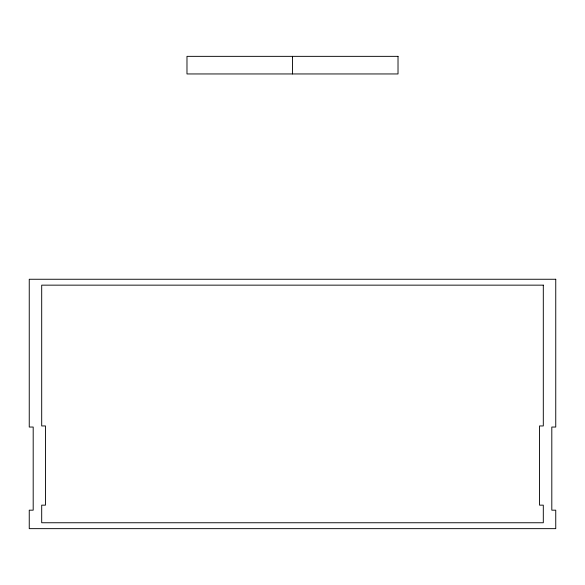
<?xml version="1.0" encoding="UTF-8"?>
<svg xmlns="http://www.w3.org/2000/svg" width="585" height="585" viewBox="0 0 585 585"><rect width="100%" height="100%" fill="white"/><g stroke="black" fill="none" stroke-linecap="round" stroke-linejoin="round"><path stroke-width="0.88" d="M292.493 56.899L292.5 56.35L292.5 73.951M398.019 56.35L186.981 56.35L186.981 73.951L398.019 73.951L398.019 56.35M555.75 279.257L29.25 279.257L29.25 427.043L33.191 427.043L33.191 510.178L29.25 510.178L29.25 528.65L555.75 528.65L555.75 510.178L551.809 510.178L551.809 427.043L555.75 427.043L555.75 279.257M543.304 285.151L41.696 285.151L41.696 425.953L45.454 425.953L45.454 505.155L41.696 505.155L41.696 522.756L543.304 522.756L543.304 505.155L539.545 505.155L539.545 425.953L543.304 425.953L543.304 285.151"/></g></svg>
